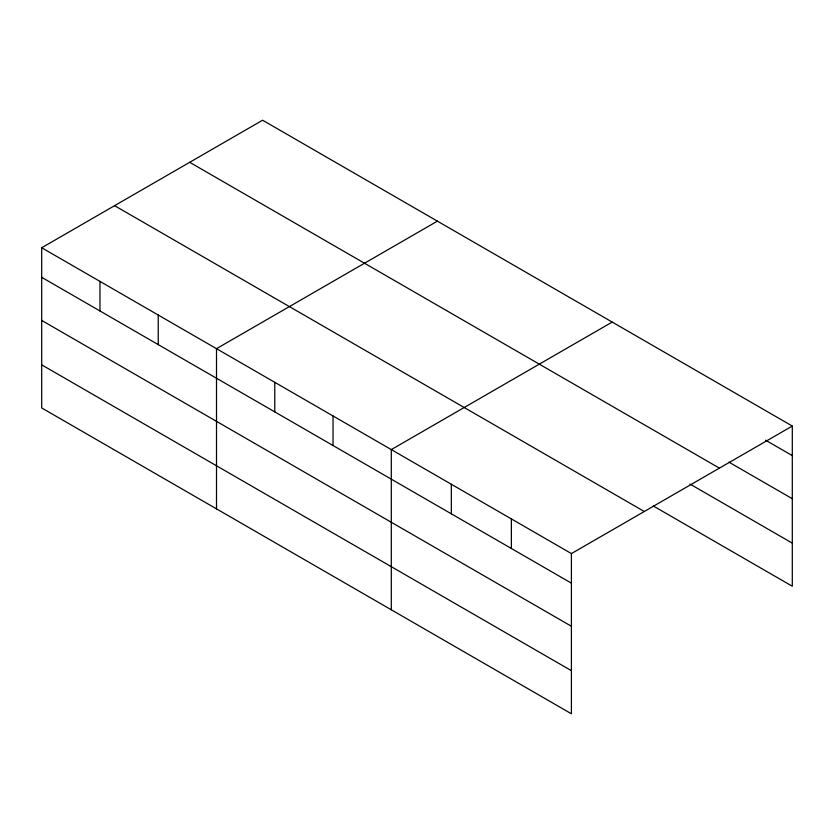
<?xml version="1.0" encoding="UTF-8"?>
<svg xmlns="http://www.w3.org/2000/svg" width="834" height="834" viewBox="0 0 834 834"><rect width="100%" height="100%" fill="white"/><g stroke="black" fill="none" stroke-linecap="round" stroke-linejoin="round"><path stroke-width="1.25" d="M41.7 247.761L571.405 553.578L571.405 713.779L41.7 407.951L41.7 247.761L262.595 120.221L792.3 426.049L792.3 586.239L653.335 506.009M437.402 221.146L216.506 348.675L216.506 508.876M612.198 322.07L391.302 449.599L391.302 609.8M571.405 553.578L792.3 426.049M765.622 440.206L792.3 455.614M728.926 462.14L792.3 498.722M189.704 162.307L719.408 468.135M690.02 484.085L792.3 543.132M114.592 205.675L644.296 511.492M41.7 277.326L571.405 583.143M41.7 320.433L571.405 626.251M41.7 364.844L571.405 670.672M511.367 518.915L511.367 548.491M451.34 484.262L451.34 513.827M333.037 415.957L333.037 445.523M274.772 382.316L274.772 411.892M158.231 315.033L158.231 344.609M99.965 281.392L99.965 310.967"/></g></svg>
